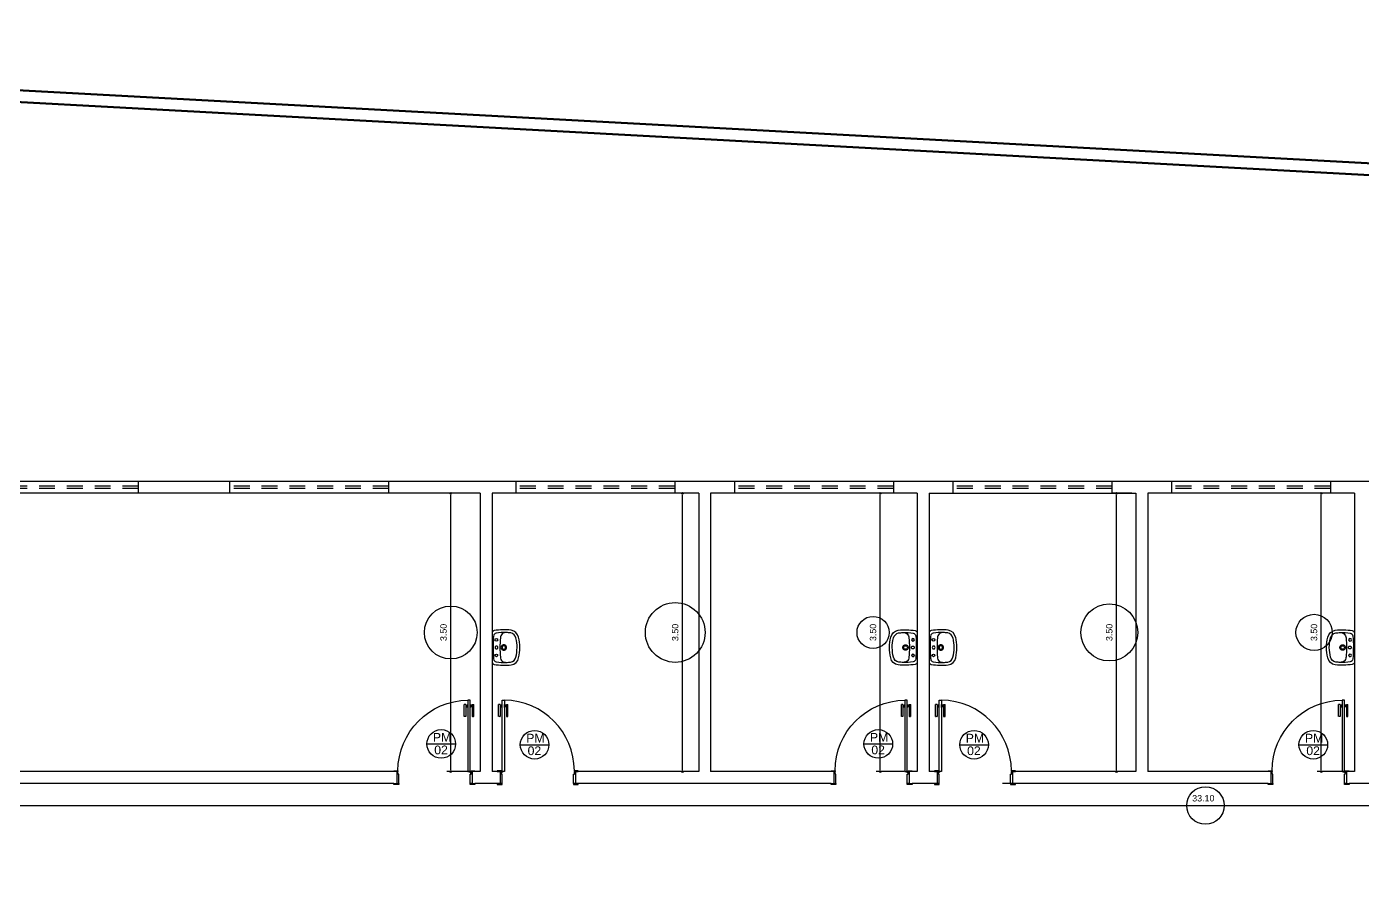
# Model space of a CAD drawing. Header units: millimetres. Extents: x 2125 to 3408, y 1171 to 1686.
# Drawn here: x 2140.07 to 2156.87, y 1453.56 to 1464.23 of the extents above; entities that cross this region are included whole.
import ezdxf

# ---------------------------------------------------------------- set-up
doc = ezdxf.new("R2010")
doc.units = ezdxf.units.MM
doc.linetypes.add('CONTORNO_QUADRO_T', pattern=[0.35, 0.2, -0.15])
for name, color, linetype in [('at_Entity', 7, 'Continuous'), ('ESQUADRIA', 3, 'Continuous'), ('ESQUADRIAS', 7, 'Continuous'), ('JANELA2', 1, 'Continuous'), ('Layout_Equipamentos', 7, 'Continuous'), ('PAREDE', 4, 'Continuous'), ('TEXTO01', 7, 'Continuous'), ('TEXTO04', 6, 'Continuous')]:
    doc.layers.add(name, color=color, linetype=linetype)
doc.styles.add('ROMANS', font='arial.ttf')
doc.styles.add('TEXTO1', font='swissko.ttf', dxfattribs={"width": 0.6, "height": 0.1})
doc.dimstyles.new('ESCALA 50', dxfattribs={"dimtxt": 0.08, "dimasz": 0.02, "dimexe": 0.05, "dimexo": 0.05, "dimgap": 0.05, "dimtad": 1, "dimlfac": -10, "dimzin": 1, "dimdsep": 46, "dimtxsty": 'ROMANS', "dimblk1": 'PPC', "dimblk2": 'PPC', "dimsah": 1, "dimcen": 0.02, "dimclrd": 7, "dimclre": 7, "dimclrt": 3, "dimadec": 0, "dimazin": 0, "dimtfac": 1, "dimtix": 1, "dimtmove": 1, "dimatfit": 3, "dimldrblk": 'PPC', "dimfxl": 0, "dimtolj": 1, "dimtzin": 12, "dimarcsym": 0})

# ---------------------------------------------------------------- blocks, each defined once
blk = doc.blocks.new('P90_02')
at = {"layer": 'ESQUADRIAS', "color": 3, "linetype": 'Continuous'}
for p, q in [((-0.02, 0.77), (-0.02, 0.921)), ((0, 0.921), (0, 0.77)), ((0.023, 0.88), (0.023, 0.92)), ((0.057, 0.88), (0.057, 0.92)), ((0.08, 0.921), (0.08, 0.77)), ((0.1, 0.77), (0.1, 0.921)), ((-0.003, 0.767), (-0.017, 0.767)), ((0.083, 0.767), (0.097, 0.767))]:
    blk.add_line(p, q, dxfattribs=at)
at = {"layer": 'ESQUADRIAS', "color": 3}
for p, q in [((0, 0.921), (-0.02, 0.921)), ((0, 0.91), (0.023, 0.91)), ((0, 0.9), (0.023, 0.9)), ((0, 0.89), (0.023, 0.89)), ((0.023, 0.92), (0.025, 0.92)), ((0.023, 0.88), (0.025, 0.88)), ((0.057, 0.92), (0.055, 0.92)), ((0.057, 0.88), (0.055, 0.88)), ((0.08, 0.91), (0.057, 0.91)), ((0.08, 0.9), (0.057, 0.9)), ((0.08, 0.89), (0.057, 0.89)), ((0.08, 0.921), (0.1, 0.921))]:
    blk.add_line(p, q, dxfattribs=at)
at = {"layer": 'ESQUADRIAS', "color": 2}
for p, q in [((0.025, 0.075), (0.025, 0.975)), ((0.025, 0.975), (0.055, 0.975)), ((0.055, 0.975), (0.055, 0.075)), ((0.055, 0.075), (0.025, 0.075))]:
    blk.add_line(p, q, dxfattribs=at)
at = {"layer": 'ESQUADRIAS'}
for p, q in [((0.016, 0.059), (0.016, 0.062)), ((0.032, 0.074), (0.029, 0.074))]:
    blk.add_line(p, q, dxfattribs=at)
at = {"layer": 'ESQUADRIAS', "color": 3}
for points in [[(0.015, 0.085), (-0.035, 0.085), (-0.035, 0.075), (0.015, 0.075)], [(0.985, 0.085), (0.935, 0.085), (0.935, 0.075), (0.985, 0.075)], [(0.025, -0.075), (0, -0.075), (-0.035, -0.075), (-0.035, -0.085), (0.025, -0.085)], [(0.985, -0.075), (0.925, -0.075), (0.925, -0.085), (0.985, -0.085)]]:
    blk.add_lwpolyline(points, close=True, dxfattribs=at)
at = {"layer": 'ESQUADRIAS', "color": 2}
for points in [[(0.025, 0.045), (0.015, 0.045), (0.015, 0.075), (0, 0.075), (0, -0.075), (0.025, -0.075)], [(0.925, 0.045), (0.935, 0.045), (0.935, 0.075), (0.95, 0.075), (0.95, -0.075), (0.925, -0.075)]]:
    blk.add_lwpolyline(points, close=True, dxfattribs=at)
at = {"layer": 'ESQUADRIAS', "color": 1}
for points in [[(0.016, 0.071, -0.236068), (0.015, 0.073), (0.015, 0.07), (0.015, 0.05), (0.016, 0.05)], [(0.02, 0.074, 0.236068), (0.017, 0.075), (0.02, 0.075), (0.04, 0.075), (0.04, 0.074)]]:
    blk.add_lwpolyline(points, format="xyb", close=True, dxfattribs=at)
at = {"layer": 'ESQUADRIAS'}
for points in [[(0.017, 0.063), (0.016, 0.062), (0.016, 0.062)], [(0.017, 0.058), (0.016, 0.059), (0.016, 0.059)], [(0.017, 0.06), (0.017, 0.06), (0.017, 0.058), (0.017, 0.058), (0.017, 0.063), (0.017, 0.063), (0.017, 0.06), (0.017, 0.06)], [(0.028, 0.073), (0.029, 0.074), (0.029, 0.074)], [(0.03, 0.073), (0.03, 0.073), (0.033, 0.073), (0.033, 0.073), (0.028, 0.073), (0.028, 0.073), (0.03, 0.073), (0.03, 0.073)], [(0.033, 0.073), (0.032, 0.074), (0.032, 0.074)]]:
    blk.add_lwpolyline(points, dxfattribs=at)
at = {"layer": 'ESQUADRIAS', "color": 1}
blk.add_circle((0.017, 0.073), 0.0025, dxfattribs=at)
at = {"layer": 'ESQUADRIAS'}
blk.add_arc((0.043, 0.083), 0.892, 0.1295, 89.2231, dxfattribs=at)
at = {"layer": 'ESQUADRIAS', "color": 3, "linetype": 'Continuous'}
for centre, start, end in [((-0.017, 0.77), 180, 260.5377), ((-0.003, 0.77), 260.5377, 360), ((0.083, 0.77), 180, 279.4623), ((0.097, 0.77), 279.4623, 0)]:
    blk.add_arc(centre, 0.003, start, end, dxfattribs=at)
blk = doc.blocks.new('new block12')
at = {"layer": 'at_Entity', "color": 0}
for p, q in [((-0.19, 0), (0, 0)), ((-0.114, 0.055), (-0.108, 0.066)), ((-0.108, 0.042), (-0.114, 0.055)), ((-0.108, 0.066), (-0.097, 0.072)), ((-0.097, 0.036), (-0.108, 0.042)), ((-0.097, 0.072), (-0.085, 0.066)), ((-0.085, 0.042), (-0.097, 0.036)), ((-0.085, 0.066), (-0.08, 0.055)), ((-0.08, 0.055), (-0.085, 0.042)), ((-0.063, 0), (0.125, 0)), ((0, 0), (0.193, 0)), ((0.083, 0.055), (0.087, 0.066)), ((0.087, 0.042), (0.083, 0.055)), ((0.087, 0.066), (0.099, 0.072)), ((0.099, 0.036), (0.087, 0.042)), ((0.099, 0.072), (0.11, 0.066)), ((0.11, 0.042), (0.099, 0.036)), ((0.11, 0.066), (0.116, 0.055)), ((0.116, 0.055), (0.11, 0.042))]:
    blk.add_line(p, q, dxfattribs=at)
for centre, radius, start, end in [((-0.012, -0.125), 0.474, 88.698, 104.4219), ((0.01, -0.125), 0.474, 75.6368, 91.3415), ((0.53, 0.153), 0.754, 173.4134, 189.6929), ((-0.104, 0.219), 0.117, 102.514, 169.9443), ((0.425, 0.149), 0.614, 177.3231, 189.2415), ((0.123, 0.188), 0.311, 171.3221, 181.8265), ((-0.117, 0.174), 0.0716, 176.6025, 219.5997), ((-0.102, 0.216), 0.0847, 102.9461, 167.2809), ((0.014, -0.261), 0.577, 91.3524, 103.5038), ((-0.001, 0.147), 0.0349, 90, 149.9929), ((-0.001, 0.147), 0.0222, 90, 180), ((-0.001, 0.147), 0.0349, 29.9968, 89.9993), ((-0.001, 0.147), 0.0222, 360, 90), ((-0.013, -0.257), 0.572, 76.4579, 88.6966), ((0.105, 0.222), 0.0784, 8.4194, 78.3837), ((0.108, 0.225), 0.111, 7.7196, 79.5925), ((0.108, 0.173), 0.0781, 324.6525, 2.8394), ((-0.262, 0.132), 0.45, 349.782, 5.7972), ((-0.133, 0.188), 0.319, 357.9946, 8.1696), ((-0.531, 0.154), 0.753, 350.2791, 6.5765), ((-0.165, 0.045), 0.0522, 200.5417, 238.93), ((-0.143, 0.057), 0.0385, 188.7558, 265.6127), ((-0.121, 0.171), 0.0667, 220.3438, 269.4487), ((-0.007, 1.728), 1.716, 265.3753, 270.2103), ((0.002, 1.574), 1.475, 265.1896, 269.9391), ((-0.001, 0.147), 0.0349, 150.0032, 209.9968), ((-0.001, 0.147), 0.0349, 209.9968, 269.9993), ((-0.001, 0.147), 0.0222, 180, 270), ((-0.001, 0.056), 0.018, 150.0128, 209.9872), ((-0.001, 0.056), 0.018, 90, 150.0398), ((-0.001, 0.056), 0.018, 210.0191, 270.0367), ((-0.001, 0.147), 0.0222, 270.0097, 360), ((-0.001, 0.147), 0.0349, 270, 329.9929), ((-0.001, 1.452), 1.353, 270.0208, 275.0951), ((-0.001, 0.056), 0.018, 30.0191, 90.0367), ((-0.001, 0.056), 0.018, 270, 330.0398), ((-0.001, 1.892), 1.879, 270, 274.4144), ((-0.001, 0.056), 0.018, 330.0128, 29.9872), ((-0.001, 0.147), 0.0349, 330.0032, 29.9968), ((0.123, 0.168), 0.0631, 266.7732, 320.7547), ((0.141, 0.059), 0.0402, 273.114, 350.3928), ((0.174, 0.034), 0.0386, 297.8673, 348.5693)]:
    blk.add_arc(centre, radius, start, end, dxfattribs=at)
blk = doc.blocks.new('PPC')
at = {"color": 2}
blk.add_circle((0, 0), 0.5, dxfattribs=at)
blk = doc.blocks.new('*D1367')
at = {"color": 7, "lineweight": -2, "transparency": 16777216}
for p, q in [((2145.704, 1458.361), (2145.354, 1458.361)), ((2145.404, 1454.881), (2145.404, 1458.341)), ((2145.704, 1454.861), (2145.354, 1454.861))]:
    blk.add_line(p, q, dxfattribs=at)
at = {"layer": 'DEFPOINTS', "color": 0, "transparency": 16777216}
for p in [(2145.404, 1458.361), (2145.774, 1458.361), (2145.774, 1454.861)]:
    blk.add_point(p, dxfattribs=at)
at = {"color": 7, "lineweight": -2, "transparency": 16777216, "xscale": 0.02, "yscale": 0.02, "zscale": 0.02}
for p, rotation in [((2145.404, 1458.361), 90), ((2145.404, 1454.861), 270)]:
    blk.add_blockref('PPC', p, dxfattribs=dict(at, rotation=rotation))
at = {"color": 3, "transparency": 16777216, "insert": (2145.313, 1456.611), "char_height": 0.08, "attachment_point": 5, "rotation": 90, "style": 'ROMANS'}
blk.add_mtext('\\A1;3.50', dxfattribs=at)
blk = doc.blocks.new('*D1380')
at = {"color": 7, "lineweight": -2, "transparency": 16777216}
for p, q in [((2138.324, 1454.661), (2138.324, 1454.384)), ((2171.424, 1454.661), (2171.424, 1454.384)), ((2138.344, 1454.434), (2171.404, 1454.434))]:
    blk.add_line(p, q, dxfattribs=at)
at = {"layer": 'DEFPOINTS', "color": 0, "transparency": 16777216}
for p in [(2138.324, 1454.711), (2171.424, 1454.711), (2171.424, 1454.434)]:
    blk.add_point(p, dxfattribs=at)
at = {"color": 7, "lineweight": -2, "transparency": 16777216, "xscale": 0.02, "yscale": 0.02, "zscale": 0.02, "rotation": 180}
blk.add_blockref('PPC', (2138.324, 1454.434), dxfattribs=at)
at = {"color": 7, "lineweight": -2, "transparency": 16777216, "xscale": 0.02, "yscale": 0.02, "zscale": 0.02}
blk.add_blockref('PPC', (2171.424, 1454.434), dxfattribs=at)
at = {"color": 3, "transparency": 16777216, "insert": (2154.874, 1454.525), "char_height": 0.08, "attachment_point": 5, "style": 'ROMANS'}
blk.add_mtext('\\A1;33.10', dxfattribs=at)
blk = doc.blocks.new('*D1381')
at = {"color": 7, "lineweight": -2, "transparency": 16777216}
for p, q in [((2148.474, 1458.361), (2148.27, 1458.361)), ((2148.32, 1454.881), (2148.32, 1458.341)), ((2148.474, 1454.861), (2148.27, 1454.861))]:
    blk.add_line(p, q, dxfattribs=at)
at = {"layer": 'DEFPOINTS', "color": 0, "transparency": 16777216}
for p in [(2148.32, 1458.361), (2148.524, 1458.361), (2148.524, 1454.861)]:
    blk.add_point(p, dxfattribs=at)
at = {"color": 7, "lineweight": -2, "transparency": 16777216, "xscale": 0.02, "yscale": 0.02, "zscale": 0.02}
for p, rotation in [((2148.32, 1458.361), 90), ((2148.32, 1454.861), 270)]:
    blk.add_blockref('PPC', p, dxfattribs=dict(at, rotation=rotation))
at = {"color": 3, "transparency": 16777216, "insert": (2148.229, 1456.611), "char_height": 0.08, "attachment_point": 5, "rotation": 90, "style": 'ROMANS'}
blk.add_mtext('\\A1;3.50', dxfattribs=at)
blk = doc.blocks.new('*D1382')
at = {"color": 7, "lineweight": -2, "transparency": 16777216}
for p, q in [((2151.109, 1458.361), (2150.759, 1458.361)), ((2150.809, 1454.881), (2150.809, 1458.341)), ((2151.109, 1454.861), (2150.759, 1454.861))]:
    blk.add_line(p, q, dxfattribs=at)
at = {"layer": 'DEFPOINTS', "color": 0, "transparency": 16777216}
for p in [(2150.809, 1458.361), (2151.274, 1458.361), (2151.274, 1454.861)]:
    blk.add_point(p, dxfattribs=at)
at = {"color": 7, "lineweight": -2, "transparency": 16777216, "xscale": 0.02, "yscale": 0.02, "zscale": 0.02}
for p, rotation in [((2150.809, 1458.361), 90), ((2150.809, 1454.861), 270)]:
    blk.add_blockref('PPC', p, dxfattribs=dict(at, rotation=rotation))
at = {"color": 3, "transparency": 16777216, "insert": (2150.718, 1456.611), "char_height": 0.08, "attachment_point": 5, "rotation": 90, "style": 'ROMANS'}
blk.add_mtext('\\A1;3.50', dxfattribs=at)
blk = doc.blocks.new('*D1383')
at = {"color": 7, "lineweight": -2, "transparency": 16777216}
for p, q in [((2153.974, 1458.361), (2153.731, 1458.361)), ((2153.781, 1454.881), (2153.781, 1458.341)), ((2153.974, 1454.861), (2153.731, 1454.861))]:
    blk.add_line(p, q, dxfattribs=at)
at = {"layer": 'DEFPOINTS', "color": 0, "transparency": 16777216}
for p in [(2153.781, 1458.361), (2154.024, 1458.361), (2154.024, 1454.861)]:
    blk.add_point(p, dxfattribs=at)
at = {"color": 7, "lineweight": -2, "transparency": 16777216, "xscale": 0.02, "yscale": 0.02, "zscale": 0.02}
for p, rotation in [((2153.781, 1458.361), 90), ((2153.781, 1454.861), 270)]:
    blk.add_blockref('PPC', p, dxfattribs=dict(at, rotation=rotation))
at = {"color": 3, "transparency": 16777216, "insert": (2153.691, 1456.611), "char_height": 0.08, "attachment_point": 5, "rotation": 90, "style": 'ROMANS'}
blk.add_mtext('\\A1;3.50', dxfattribs=at)
blk = doc.blocks.new('*D1384')
at = {"color": 7, "lineweight": -2, "transparency": 16777216}
for p, q in [((2156.658, 1458.361), (2156.308, 1458.361)), ((2156.358, 1454.881), (2156.358, 1458.341)), ((2156.658, 1454.861), (2156.308, 1454.861))]:
    blk.add_line(p, q, dxfattribs=at)
at = {"layer": 'DEFPOINTS', "color": 0, "transparency": 16777216}
for p in [(2156.358, 1458.361), (2156.774, 1458.361), (2156.774, 1454.861)]:
    blk.add_point(p, dxfattribs=at)
at = {"color": 7, "lineweight": -2, "transparency": 16777216, "xscale": 0.02, "yscale": 0.02, "zscale": 0.02}
for p, rotation in [((2156.358, 1458.361), 90), ((2156.358, 1454.861), 270)]:
    blk.add_blockref('PPC', p, dxfattribs=dict(at, rotation=rotation))
at = {"color": 3, "transparency": 16777216, "insert": (2156.267, 1456.611), "char_height": 0.08, "attachment_point": 5, "rotation": 90, "style": 'ROMANS'}
blk.add_mtext('\\A1;3.50', dxfattribs=at)

msp = doc.modelspace()

# ---------------------------------------------------------------- linework, layer by layer
msp.add_line((2152.4741, 1454.7105), (2152.3471, 1454.7105))
at = {"lineweight": 50}
msp.add_lwpolyline([(2125.1992, 1464.2274), (2125.1992, 1437.1057), (2185.6413, 1437.1035), (2186.2644, 1460.9274), (2125.1992, 1464.2274)], dxfattribs=at)
msp.add_lwpolyline([(2125.3492, 1464.0691), (2125.3492, 1437.2557), (2185.4951, 1437.2535), (2186.1106, 1460.7855)], close=True, dxfattribs=at)
at = {"layer": 'ESQUADRIA', "linetype": 'CONTORNO_QUADRO_T'}
for p, q in [((2141.4741, 1458.4505), (2139.4741, 1458.4505)), ((2141.4741, 1458.4205), (2139.4741, 1458.4205)), ((2144.6241, 1458.4505), (2142.6241, 1458.4505)), ((2144.6241, 1458.4205), (2142.6241, 1458.4205)), ((2148.2241, 1458.4505), (2146.2241, 1458.4505)), ((2148.2241, 1458.4205), (2146.2241, 1458.4205)), ((2150.9741, 1458.4505), (2148.9741, 1458.4505)), ((2150.9741, 1458.4205), (2148.9741, 1458.4205)), ((2153.7241, 1458.4505), (2151.7241, 1458.4505)), ((2153.7241, 1458.4205), (2151.7241, 1458.4205)), ((2156.4741, 1458.4505), (2154.4741, 1458.4505)), ((2156.4741, 1458.4205), (2154.4741, 1458.4205))]:
    msp.add_line(p, q, dxfattribs=at)
at = {"layer": 'JANELA2'}
for p, q in [((2141.4741, 1458.3605), (2141.4741, 1458.5105)), ((2142.6241, 1458.3605), (2142.6241, 1458.5105)), ((2144.6241, 1458.3605), (2144.6241, 1458.5105)), ((2151.7241, 1458.3605), (2151.7241, 1458.5105))]:
    msp.add_line(p, q, dxfattribs=at)
at = {"layer": 'JANELA2', "linetype": 'Continuous'}
for p, q in [((2146.2241, 1458.5105), (2146.2241, 1458.3605)), ((2148.2241, 1458.5105), (2148.2241, 1458.3605)), ((2148.9741, 1458.5105), (2148.9741, 1458.3605)), ((2150.9741, 1458.5105), (2150.9741, 1458.3605)), ((2153.7241, 1458.5105), (2153.7241, 1458.3605)), ((2154.4741, 1458.5105), (2154.4741, 1458.3605)), ((2156.4741, 1458.5105), (2156.4741, 1458.3605))]:
    msp.add_line(p, q, dxfattribs=at)
at = {"layer": 'PAREDE', "linetype": 'Continuous'}
for p, q in [((2168.2241, 1458.5105), (2138.1741, 1458.5105)), ((2145.7741, 1458.3605), (2138.3241, 1458.3605)), ((2145.7741, 1458.3605), (2145.7741, 1454.8605)), ((2145.7741, 1458.3605), (2145.7741, 1454.8605)), ((2148.5241, 1458.3605), (2145.9241, 1458.3605)), ((2145.9241, 1458.3605), (2145.9241, 1454.8605)), ((2148.5241, 1458.3605), (2148.5241, 1454.8605)), ((2151.2741, 1458.3605), (2148.6741, 1458.3605)), ((2148.6741, 1458.3605), (2148.6741, 1454.8605)), ((2151.2741, 1458.3605), (2151.2741, 1454.8605)), ((2151.4241, 1458.3605), (2151.4241, 1454.8605)), ((2151.4241, 1458.3605), (2154.0241, 1458.3605)), ((2154.0241, 1458.3605), (2154.0241, 1454.8605)), ((2156.7741, 1458.3605), (2154.1741, 1458.3605)), ((2154.1741, 1458.3605), (2154.1741, 1454.8605)), ((2156.7741, 1458.3605), (2156.7741, 1454.8605)), ((2144.6891, 1454.8605), (2138.3241, 1454.8605)), ((2145.7741, 1454.8605), (2145.7091, 1454.8605)), ((2145.9891, 1454.8605), (2145.9241, 1454.8605)), ((2148.5241, 1454.8605), (2147.0091, 1454.8605)), ((2150.1891, 1454.8605), (2148.6741, 1454.8605)), ((2151.2741, 1454.8605), (2151.2091, 1454.8605)), ((2151.4891, 1454.8605), (2151.4241, 1454.8605)), ((2154.0241, 1454.8605), (2152.5091, 1454.8605)), ((2155.6891, 1454.8605), (2154.1741, 1454.8605)), ((2156.7741, 1454.8605), (2156.7091, 1454.8605)), ((2144.6891, 1454.7105), (2138.3241, 1454.7105)), ((2145.9891, 1454.7105), (2145.7091, 1454.7105)), ((2146.0491, 1454.7105), (2146.0241, 1454.7105)), ((2150.1891, 1454.7105), (2147.0091, 1454.7105)), ((2151.4891, 1454.7105), (2151.2091, 1454.7105)), ((2155.6891, 1454.7105), (2152.5091, 1454.7105)), ((2156.9891, 1454.7105), (2156.7091, 1454.7105))]:
    msp.add_line(p, q, dxfattribs=at)
at = {"layer": 'TEXTO01'}
for p, q in [((2145.1036, 1455.2088), (2145.4644, 1455.2088)), ((2146.2786, 1455.1987), (2146.6394, 1455.1987)), ((2150.6036, 1455.2088), (2150.9644, 1455.2088)), ((2151.809, 1455.1987), (2152.1698, 1455.1987)), ((2156.0774, 1455.1987), (2156.4382, 1455.1987))]:
    msp.add_line(p, q, dxfattribs=at)
for centre in [(2145.284, 1455.2088), (2146.459, 1455.1987), (2150.784, 1455.2088), (2151.9894, 1455.1987), (2156.2578, 1455.1987)]:
    msp.add_circle(centre, 0.1804, dxfattribs=at)
at = {"layer": 'TEXTO04'}
for centre, radius in [((2145.404, 1456.6105), 0.3322), ((2148.2287, 1456.6105), 0.3756), ((2153.6905, 1456.6105), 0.3581), ((2150.718, 1456.6105), 0.202), ((2156.2672, 1456.6105), 0.228), ((2154.9005, 1454.434), 0.2359)]:
    msp.add_circle(centre, radius, dxfattribs=at)

# ---------------------------------------------------------------- block references
at = {"layer": 'ESQUADRIAS', "xscale": -1}
for p in [(2145.6741, 1454.7855), (2151.1741, 1454.7855), (2156.6741, 1454.7855)]:
    msp.add_blockref('P90_02', p, dxfattribs=at)
at = {"layer": 'ESQUADRIAS'}
for p in [(2146.0241, 1454.7855), (2151.5241, 1454.7855)]:
    msp.add_blockref('P90_02', p, dxfattribs=at)
at = {"layer": 'Layout_Equipamentos', "rotation": 270}
for p in [(2145.9241, 1456.4205), (2151.4241, 1456.4205)]:
    msp.add_blockref('new block12', p, dxfattribs=at)
at = {"layer": 'Layout_Equipamentos', "xscale": -1, "rotation": 90}
for p in [(2151.2741, 1456.4205), (2156.7741, 1456.4205)]:
    msp.add_blockref('new block12', p, dxfattribs=at)

# ---------------------------------------------------------------- texts
at = {"layer": 'TEXTO01', "ltscale": 0.0001, "char_height": 0.11, "width": 0.330365, "attachment_point": 1, "style": 'TEXTO1'}
for s, insert in [('{\\fSansSerif|b0|i0|c2|p2;\\W1;PM}', (2145.1792, 1455.3467)), ('{\\fSansSerif|b0|i0|c2|p2;\\W1;PM}', (2146.3543, 1455.3366)), ('{\\fSansSerif|b0|i0|c2|p2;\\W1;PM}', (2150.6792, 1455.3467)), ('{\\fSansSerif|b0|i0|c2|p2;\\W1;PM}', (2151.8846, 1455.3366)), ('{\\fSansSerif|b0|i0|c2|p2;\\W1;PM}', (2156.153, 1455.3366)), ('{\\fSansSerif|b0|i0|c2|p2;\\W1;02}', (2145.1963, 1455.1883)), ('{\\fSansSerif|b0|i0|c2|p2;\\W1;02}', (2146.3714, 1455.1782)), ('{\\fSansSerif|b0|i0|c2|p2;\\W1;02}', (2150.6963, 1455.1883)), ('{\\fSansSerif|b0|i0|c2|p2;\\W1;02}', (2151.9017, 1455.1782)), ('{\\fSansSerif|b0|i0|c2|p2;\\W1;02}', (2156.1701, 1455.1782))]:
    msp.add_mtext(s, dxfattribs=dict(at, insert=insert))

# ---------------------------------------------------------------- dimensions: what is measured, and where the dimension line sits
for base, p1, p2, picture, middle in [((2145.404, 1458.3605), (2145.7741, 1454.8605), (2145.7741, 1458.3605), '*D1367', (2145.3131, 1456.6105)), ((2148.3196, 1458.3605), (2148.5241, 1454.8605), (2148.5241, 1458.3605), '*D1381', (2148.2287, 1456.6105)), ((2150.8089, 1458.3605), (2151.2741, 1454.8605), (2151.2741, 1458.3605), '*D1382', (2150.718, 1456.6105)), ((2153.7814, 1458.3605), (2154.0241, 1454.8605), (2154.0241, 1458.3605), '*D1383', (2153.6905, 1456.6105)), ((2156.3581, 1458.3605), (2156.7741, 1454.8605), (2156.7741, 1458.3605), '*D1384', (2156.2672, 1456.6105))]:
    dim = msp.add_linear_dim(base=base, p1=p1, p2=p2, angle=90, dimstyle='ESCALA 50', override={"dimfxl": 0.3, "dimfxlon": 1})
    dim.commit()
    dim.dimension.update_dxf_attribs({"geometry": picture, "text_midpoint": middle})
dim = msp.add_linear_dim(base=(2171.4241, 1454.434), p1=(2138.3241, 1454.7105), p2=(2171.4241, 1454.7105), dimstyle='ESCALA 50', override={"dimfxl": 0.3, "dimfxlon": 1})
dim.commit()
dim.dimension.update_dxf_attribs({"geometry": '*D1380', "text_midpoint": (2154.8741, 1454.5249)})

doc.saveas('drawing.dxf')
